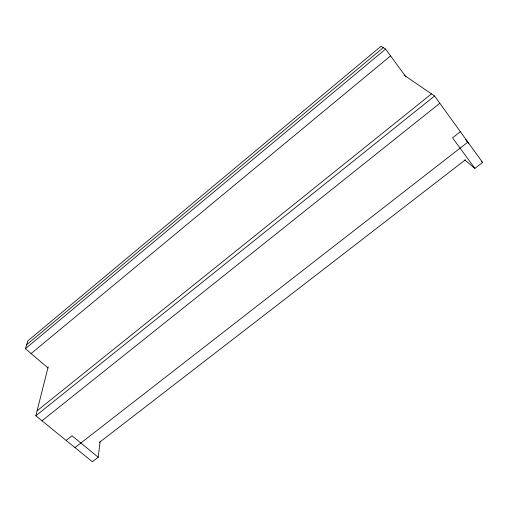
<?xml version="1.0" encoding="UTF-8"?>
<svg xmlns="http://www.w3.org/2000/svg" width="508" height="508" viewBox="0 0 508 508"><rect width="100%" height="100%" fill="white"/><g stroke="black" fill="none" stroke-linecap="round" stroke-linejoin="round"><path stroke-width="0.76" d="M48.19 366.846L35.839 415.792L92.367 461.747L98.234 457.251L100.101 441.541M48.082 368.014L25.4 348.71L27.883 340.824L381.025 46.253L385.585 49.092L405.898 76.848M26.651 344.729L383.28 47.657M25.4 348.71L385.585 49.092M31.096 353.555L390.557 55.893M37.097 410.801L431.47 93.872M35.839 415.792L434.562 95.987L482.6 162.465L474.885 168.389L464.788 160.039M41.993 420.795L439.82 103.264M66.123 440.411L72.028 435.781L98.234 457.251M460.369 131.699L452.545 137.82L474.885 168.389M74.974 447.605L467.881 142.094L465.417 139.313M99.409 442.424L465.455 159.741M404.076 75.152L434.562 95.987M466.757 141.237L467.881 142.094L468.408 143.542M481.381 161.506L482.6 162.465"/></g></svg>
